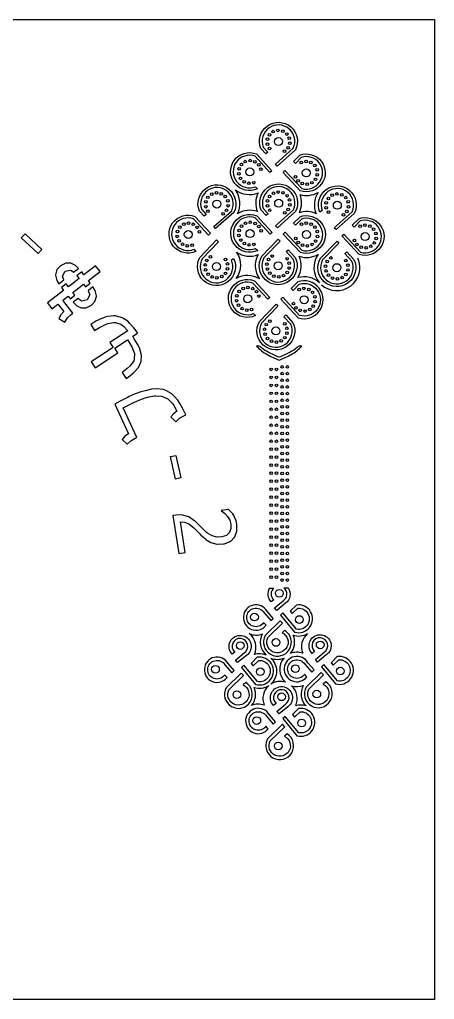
# Model space of a CAD drawing. Header units: millimetres. Extents: x 4236 to 5436, y 1579 to 2339.
# Drawn here: x 5114 to 5436, y 1579 to 2339 of the extents above; entities that cross this region are included whole.
import ezdxf

# ---------------------------------------------------------------- set-up
doc = ezdxf.new("R2010")
doc.units = ezdxf.units.MM
doc.layers.add('Default', color=70, linetype='Continuous')

msp = doc.modelspace()

# ---------------------------------------------------------------- linework, layer by layer
at = {"layer": 'Default'}
for points in [[(5436.43, 1579.39), (4236.43, 1579.39), (4236.43, 2339.39), (5436.43, 2339.39)], [(5118.7, 2173.26), (5131.8, 2161.04), (5128.93, 2157.96), (5115.83, 2170.18)], [(5154.63, 2110.66), (5155.83, 2111.59), (5148.04, 2121.69), (5152.11, 2124.83), (5153.66, 2122.83), (5157.45, 2125.76), (5155.91, 2127.76), (5164.06, 2134.05), (5165.6, 2132.05), (5169.4, 2134.99), (5167.86, 2136.98), (5176.93, 2143.99), (5173.5, 2148.43), (5164.43, 2141.43), (5162.7, 2143.66), (5158.9, 2140.73), (5160.63, 2138.5), (5152.48, 2132.21), (5150.76, 2134.44), (5146.96, 2131.51), (5148.68, 2129.28), (5136.09, 2119.56), (5139.52, 2115.11), (5144.24, 2118.76), (5148.75, 2112.92), (5146.58, 2110.37), (5144.89, 2107.58), (5149.7, 2104.79), (5151.79, 2108.03)], [(5154.86, 2144.83), (5156.37, 2143.36), (5160.21, 2146.32), (5157.77, 2148.71), (5154.24, 2150.41), (5150.4, 2150.41), (5146.13, 2148.29), (5143.52, 2145.54), (5142.34, 2141.52), (5142.27, 2141.03), (5143.43, 2137.04), (5144.95, 2134.54), (5148.85, 2137.56), (5147.78, 2140.4), (5149.76, 2144.15), (5153.89, 2145.12)], [(5161.78, 2121.5), (5160, 2123.14), (5156.11, 2120.14), (5158.84, 2117.46), (5162.37, 2115.76), (5166.21, 2115.76), (5170.41, 2117.97), (5173.02, 2120.72), (5174.28, 2124.65), (5174.27, 2125.23), (5173.18, 2129.13), (5171.45, 2131.98), (5167.62, 2129.03), (5168.92, 2125.84), (5166.85, 2122.02), (5162.72, 2121.05)], [(5206.45, 2069.33), (5206.68, 2069.62), (5208.71, 2073.76), (5208.87, 2074.15), (5209.16, 2078.82), (5208.9, 2080.06), (5207.5, 2084.74), (5206.06, 2087.57), (5203.48, 2091.89), (5202.26, 2093.75), (5206.07, 2096.26), (5205.68, 2096.85), (5203.11, 2100.33), (5200.17, 2103.72), (5198.39, 2105.35), (5194.61, 2107.9), (5193.45, 2108.4), (5188.88, 2109.59), (5187.61, 2109.59), (5182.87, 2109.13), (5180.99, 2108.59), (5176.57, 2106.8), (5173.74, 2105.35), (5169.67, 2102.81), (5172.69, 2098.22), (5176.57, 2100.63), (5180.54, 2102.69), (5182.91, 2103.55), (5187.29, 2104.34), (5188.82, 2104.36), (5193.19, 2103.04), (5195.2, 2101.7), (5198.58, 2098.05), (5184.62, 2088.84), (5187.06, 2085.13), (5170.17, 2074), (5173.26, 2069.31), (5190.74, 2080.83), (5188.29, 2084.54), (5198.16, 2091.05), (5199.51, 2088.99), (5201.6, 2085.61), (5203.24, 2081.64), (5203.65, 2080.38), (5203.5, 2075.93), (5203.07, 2074.67), (5200.42, 2070.82), (5198.04, 2068.69), (5194.13, 2065.7), (5197.22, 2061.01), (5199.01, 2062.33), (5202.57, 2065.23), (5203.38, 2065.91)], [(5243.43, 2032.85), (5242.54, 2034.76), (5240.96, 2037.9), (5238.68, 2042), (5237.28, 2044.18), (5234.25, 2047.68), (5232.67, 2049.14), (5228.61, 2051.51), (5226.12, 2052.43), (5221.37, 2052.93), (5221.11, 2052.94), (5216.76, 2052.6), (5211.86, 2051.5), (5208.53, 2050.6), (5204.24, 2049), (5199.52, 2046.95), (5198.14, 2046.31), (5194, 2044.13), (5192.45, 2043.29), (5188.35, 2041.01), (5198.92, 2018.18), (5196.24, 2016.17), (5194.02, 2013.72), (5198.04, 2010.04), (5200.79, 2012.73), (5204.25, 2014.72), (5205.53, 2015.31), (5194.92, 2038.24), (5198.96, 2040.37), (5202.84, 2042.3), (5203.16, 2042.44), (5207.77, 2044.45), (5211.85, 2045.95), (5214.7, 2046.75), (5219.12, 2047.51), (5220.32, 2047.68), (5224.87, 2047.33), (5225.33, 2047.16), (5229.46, 2045.21), (5230.07, 2044.72), (5233.32, 2041.32), (5234.22, 2039.93), (5236.6, 2035.62), (5233.93, 2033.61), (5231.76, 2031.32), (5235.73, 2027.48), (5238.48, 2030.17), (5241.94, 2032.16)], [(5239.67, 1983.93), (5235.56, 1982.99), (5231.57, 2000.46), (5235.68, 2001.4)], [(5245.62, 1953.66), (5241.25, 1955.11), (5240.54, 1955.12), (5235.83, 1954.98), (5233.52, 1954.62), (5238.06, 1925.38), (5242.92, 1926.13), (5239.25, 1949.71), (5242.58, 1949.64), (5245.85, 1948.37), (5249.4, 1945.37), (5250.77, 1944.16), (5254.29, 1940.57), (5255.28, 1939.54), (5258.71, 1936.52), (5258.99, 1936.21), (5263.04, 1933.76), (5267.51, 1932.44), (5267.99, 1932.4), (5272.68, 1932.65), (5273.61, 1932.8), (5277.84, 1934.52), (5278.17, 1934.69), (5281.32, 1938.02), (5281.51, 1938.29), (5283.08, 1942.68), (5283.21, 1943.41), (5283.06, 1948.12), (5282.55, 1950.64), (5280.85, 1954.76), (5280.05, 1956.06), (5276.69, 1959.44), (5271.02, 1958.56), (5273.73, 1956.37), (5275.9, 1953.87), (5277.62, 1951.18), (5278.45, 1948.11), (5278.53, 1944.57), (5277.34, 1941.55), (5274.97, 1939.28), (5271.36, 1938.13), (5267.72, 1937.92), (5264.02, 1938.88), (5260.35, 1941.15), (5259.68, 1941.64), (5256.2, 1945.01), (5253.84, 1947.24), (5250.64, 1950.3), (5249.71, 1950.98), (5245.87, 1953.58)]]:
    msp.add_lwpolyline(points, close=True, dxfattribs=at)
for points in [[(5303.58, 2240.55), (5307.18, 2236.67), (5305.59, 2235.35), (5301.8, 2239.43, -1.5572), (5328.54, 2238.37), (5314.42, 2225.82), (5313.01, 2227.34), (5326.86, 2239.65), (5326.86, 2239.65, 1.50823), (5303.58, 2240.55)], [(5298.38, 2235.15), (5310.33, 2222.19), (5308.78, 2220.82), (5297.2, 2233.39, 1.444388), (5297.56, 2209.72), (5299.14, 2208.15, -1.521161)], [(5333.12, 2232.54), (5328.5, 2227.76), (5327.04, 2229.22), (5331.98, 2234.33, -1.407218), (5332.3, 2206.54), (5318.98, 2220.9), (5320.42, 2222.39), (5333.44, 2208.35), (5333.44, 2208.35, 1.351536), (5333.12, 2232.54)], [(5303.72, 2192.7), (5307.32, 2188.83), (5305.73, 2187.5), (5301.95, 2191.58, -1.5572), (5328.68, 2190.53), (5314.56, 2177.98), (5313.16, 2179.49), (5327.01, 2191.8), (5327, 2191.8, 1.50823), (5303.72, 2192.7)], [(5255.82, 2192.03), (5259.41, 2188.16), (5257.83, 2186.83), (5254.04, 2190.91, -1.5572), (5280.78, 2189.86), (5266.66, 2177.31), (5265.25, 2178.82), (5279.1, 2191.13), (5279.1, 2191.13, 1.50823), (5255.82, 2192.03)], [(5299.08, 2190.41, 0.228256), (5283.71, 2188.79, 0.272897), (5281.99, 2207.28, 0.257786), (5299.53, 2204.94, 0.213397)], [(5331.68, 2189.61, 0.205667), (5332.14, 2203.66, 0.206331), (5346.14, 2205.34, 0.247605), (5344.65, 2188.79, 0.188994)], [(5372.54, 2190.28, 1.50823), (5349.26, 2191.18), (5347.48, 2190.06, -1.5572), (5374.22, 2189.01), (5360.09, 2176.46), (5358.69, 2177.98), (5372.54, 2190.28)], [(5250.62, 2186.63), (5262.57, 2173.67), (5261.02, 2172.3), (5249.43, 2184.87, 1.444388), (5249.8, 2161.2), (5251.37, 2159.63, -1.521161)], [(5298.53, 2187.3), (5310.47, 2174.35), (5308.93, 2172.97), (5297.34, 2185.54, 1.444388), (5297.71, 2161.87), (5299.28, 2160.3, -1.521161)], [(5333.26, 2184.69), (5328.64, 2179.92), (5327.18, 2181.38), (5332.12, 2186.48, -1.407218), (5332.44, 2158.7), (5319.13, 2173.06), (5320.56, 2174.54), (5333.58, 2160.5), (5333.58, 2160.5, 1.351536), (5333.26, 2184.69)], [(5378.79, 2183.17), (5374.17, 2178.4), (5372.71, 2179.86), (5377.65, 2184.96, -1.407218), (5377.97, 2157.18), (5364.66, 2171.54), (5366.1, 2173.02), (5379.12, 2158.99), (5379.12, 2158.99, 1.351536), (5378.79, 2183.17)], [(5254.55, 2155.15), (5267.4, 2168.43), (5268.8, 2166.91), (5256.22, 2153.9, 1.615623), (5278.84, 2152.98), (5280.58, 2154.14, -1.655304)], [(5328.48, 2154.81, -1.655304), (5302.45, 2155.82), (5315.3, 2169.1), (5316.71, 2167.58), (5304.12, 2154.58, 1.615623), (5326.74, 2153.65), (5321.41, 2159.43), (5322.87, 2160.89)], [(5374.01, 2153.29, -1.655304), (5347.99, 2154.3), (5360.84, 2167.58), (5362.24, 2166.06), (5349.66, 2153.06, 1.615623), (5372.28, 2152.13), (5366.95, 2157.91), (5368.41, 2159.37)], [(5299.6, 2157.07, 0.286354), (5300.62, 2138.24, 0.272501), (5282.56, 2138.62, 0.341769), (5282.83, 2159.07, 0.252174)], [(5331.45, 2155.76, 0.219589), (5346.29, 2157.38, 0.347907), (5347.28, 2135.29, 0.259313), (5330.42, 2139.22, 0.246856)], [(5296.72, 2136.75), (5308.67, 2123.79), (5307.12, 2122.42), (5295.53, 2134.99, 1.444388), (5295.9, 2111.32), (5297.48, 2109.75, -1.521161)], [(5331.46, 2134.14, -1.351536), (5331.78, 2109.95), (5331.78, 2109.95), (5318.76, 2123.99), (5317.32, 2122.5), (5330.64, 2108.14, 1.407218), (5330.32, 2135.93), (5325.37, 2130.82), (5326.84, 2129.36), (5331.46, 2134.14)], [(5326.68, 2104.26, -1.655304), (5300.65, 2105.27), (5313.5, 2118.55), (5314.9, 2117.03), (5302.32, 2104.02, 1.615623), (5324.94, 2103.09), (5319.61, 2108.87), (5321.07, 2110.34)], [(5329.88, 2085.09, -0.068761), (5324.45, 2081.31, -0.015807), (5315.97, 2077.48, -0.015807), (5307.5, 2081.31, -0.068761), (5302.07, 2085.09, 0.247479), (5298.41, 2086.16, 0.082108), (5306.65, 2079.6, 0.037535), (5315.97, 2075.16, 0.037535), (5325.3, 2079.6, 0.082108), (5333.54, 2086.16, 0.247479)], [(5311.71, 1889.26), (5309.85, 1887.7, -0.354331), (5308.76, 1898.43), (5311.85, 1898.46, 0.454517)], [(5312.41, 1883.07), (5319.03, 1888.62, 0.515275), (5319.64, 1898.55), (5322.98, 1898.59, -0.413847), (5320.79, 1886.68), (5314.03, 1881.11)], [(5303.9, 1871.49, -3.38845), (5304.2, 1879.32), (5309.49, 1873.26), (5311.41, 1874.94), (5306.55, 1880.5, 3.295827), (5305.76, 1869.58), (5303.77, 1871.62)], [(5330.45, 1882.84, -1.148949), (5329.38, 1866.51), (5329.38, 1866.51), (5318.89, 1879.23), (5317.06, 1877.44), (5327.94, 1864.24), (5327.94, 1864.24, 1.258298), (5329.28, 1885.27), (5329.28, 1885.27), (5324.5, 1880.59), (5326.12, 1878.62), (5330.45, 1882.84)], [(5307.21, 1860.15), (5318.53, 1871.2), (5316.77, 1873.05), (5305.14, 1861.69, 2.330664), (5320.3, 1865.67), (5318.4, 1863.82, -2.388058), (5307.21, 1860.15)], [(5305.77, 1846.46, 0.175407), (5296.68, 1846.79, 0.353309), (5292.68, 1863.09, 0.199005), (5302.91, 1862.91, 0.351134)], [(5311.11, 1863.96, -0.000056), (5311.11, 1863.96, 0.000056)], [(5324.66, 1847.67, 0.293051), (5326.8, 1861.93, 0.222544), (5338.06, 1863.23, 0.327146), (5334.26, 1847.9, 0.185914)], [(5344.16, 1843.05), (5350.78, 1848.6, 2.98858), (5343.45, 1849.24), (5341.59, 1847.68, -2.755456), (5352.53, 1846.66), (5345.77, 1841.09)], [(5282.13, 1842.55), (5288.75, 1848.09, 2.98858), (5281.42, 1848.73), (5279.56, 1847.17, -2.755456), (5290.5, 1846.16), (5283.74, 1840.59)], [(5273.61, 1830.96, -3.38845), (5273.91, 1838.8), (5279.2, 1832.74), (5281.12, 1834.41), (5276.27, 1839.97, 3.295827), (5275.47, 1829.06), (5273.48, 1831.09)], [(5300.16, 1842.32, -1.148949), (5299.09, 1825.98), (5299.09, 1825.98), (5288.6, 1838.7), (5286.77, 1836.91), (5297.65, 1823.72), (5297.65, 1823.72, 1.258298), (5299, 1844.74), (5299, 1844.74), (5294.21, 1840.06), (5295.83, 1838.09), (5300.16, 1842.32)], [(5319.7, 1844.12, 0.410023), (5320.81, 1825.4, 0.223571), (5309.52, 1823.99, 0.453362), (5309.6, 1844.09, 0.196339)], [(5335.64, 1831.47, -3.38845), (5335.94, 1839.3), (5341.23, 1833.24), (5343.15, 1834.92), (5338.3, 1840.48, 3.295827), (5337.5, 1829.56), (5335.51, 1831.6)], [(5362.19, 1842.82, -1.148949), (5361.12, 1826.49), (5361.12, 1826.49), (5350.63, 1839.21), (5348.8, 1837.42), (5359.68, 1824.22), (5359.68, 1824.22, 1.258298), (5361.03, 1845.25), (5361.03, 1845.25), (5356.24, 1840.57), (5357.86, 1838.6), (5362.19, 1842.82)], [(5276.92, 1819.62), (5288.24, 1830.68), (5286.48, 1832.52), (5274.85, 1821.16, 2.330664), (5290.01, 1825.14), (5288.11, 1823.29, -2.388058), (5276.92, 1819.62)], [(5338.95, 1820.13), (5350.27, 1831.19), (5348.52, 1833.03), (5336.88, 1821.67, 2.330664), (5352.04, 1825.65), (5350.14, 1823.8, -2.388058), (5338.95, 1820.13)], [(5280.82, 1823.43, -0.000056), (5280.82, 1823.43, 0.000056)], [(5294.53, 1807.33, 0.288283), (5296.51, 1821.41, 0.225565), (5307.9, 1822.78, 0.321652), (5304.31, 1807.63, 0.189686)], [(5314.2, 1802.78), (5320.82, 1808.33, 2.98858), (5313.5, 1808.97), (5311.63, 1807.41, -2.755456), (5322.57, 1806.39), (5315.82, 1800.82)], [(5328.76, 1807.03, 0.330308), (5325.6, 1822.63, 0.174554), (5334.65, 1822.89, 0.332736), (5336.87, 1807.04, 0.155524)], [(5342.85, 1823.94, -0.000056), (5342.86, 1823.94, 0.000056)], [(5305.69, 1791.2, -3.38845), (5305.99, 1799.03), (5311.28, 1792.97), (5313.2, 1794.65), (5308.34, 1800.21, 3.295827), (5307.54, 1789.29), (5305.56, 1791.33)], [(5332.23, 1802.55, -1.148949), (5331.16, 1786.21), (5331.16, 1786.21), (5320.67, 1798.93), (5318.84, 1797.15), (5329.73, 1783.95), (5329.73, 1783.95, 1.258298), (5331.07, 1804.97), (5331.07, 1804.97), (5326.28, 1800.3), (5327.91, 1798.33), (5332.23, 1802.55)], [(5309, 1779.86), (5320.32, 1790.91), (5318.56, 1792.76), (5306.93, 1781.39, 2.330664), (5322.08, 1785.38), (5320.19, 1783.52, -2.388058), (5309, 1779.86)], [(5312.9, 1783.67, -0.000056), (5312.9, 1783.67, 0.000056)]]:
    msp.add_lwpolyline(points, format="xyb", close=True, dxfattribs=at)
for centre, radius in [((5308.43, 2250.04), 1.03), ((5311.35, 2252.49), 1.03), ((5315.03, 2253.48), 1.03), ((5318.78, 2252.82), 1.03), ((5321.91, 2250.64), 1.03), ((5306.82, 2246.59), 1.03), ((5306.83, 2242.78), 1.03), ((5315.41, 2244.79), 3.1), ((5323.81, 2247.34), 1.03), ((5324.15, 2243.54), 1.03), ((5308.44, 2239.32), 1.03), ((5320.15, 2237.27), 1.03), ((5322.85, 2239.96), 1.03), ((5286.6, 2226.92), 1.03), ((5289.65, 2229.21), 1.03), ((5293.38, 2229.98), 1.03), ((5297.09, 2229.11), 1.03), ((5300.09, 2226.76), 1.03), ((5333.13, 2228.48), 1.03), ((5336.85, 2229.31), 1.03), ((5340.57, 2228.5), 1.03), ((5343.6, 2226.19), 1.03), ((5284.59, 2219.76), 1.03), ((5284.8, 2223.56), 1.03), ((5293.18, 2221.21), 3.1), ((5301.81, 2223.35), 1.03), ((5336.98, 2220.49), 3.1), ((5345.37, 2222.81), 1.03), ((5345.55, 2219.01), 1.03), ((5286, 2216.22), 1.03), ((5288.78, 2213.61), 1.03), ((5292.4, 2212.42), 1.03), ((5296.18, 2212.87), 1.03), ((5328.61, 2217.47), 1.03), ((5330.67, 2214.26), 1.03), ((5333.89, 2212.23), 1.03), ((5337.67, 2211.74), 1.03), ((5341.3, 2212.9), 1.03), ((5344.1, 2215.48), 1.03), ((5263.59, 2203.98), 1.03), ((5267.27, 2204.97), 1.03), ((5271.02, 2204.31), 1.03), ((5311.49, 2204.65), 1.03), ((5315.17, 2205.64), 1.03), ((5318.92, 2204.98), 1.03), ((5357.02, 2203.13), 1.03), ((5360.7, 2204.12), 1.03), ((5364.46, 2203.46), 1.03), ((5259.06, 2198.07), 1.03), ((5260.67, 2201.52), 1.03), ((5267.65, 2196.27), 3.1), ((5274.14, 2202.12), 1.03), ((5276.05, 2198.82), 1.03), ((5306.96, 2198.74), 1.03), ((5308.57, 2202.2), 1.03), ((5315.56, 2196.94), 3.1), ((5322.05, 2202.79), 1.03), ((5323.96, 2199.5), 1.03), ((5324.29, 2195.7), 1.03), ((5352.5, 2197.22), 1.03), ((5354.11, 2200.68), 1.03), ((5361.09, 2195.42), 3.1), ((5367.58, 2201.27), 1.03), ((5369.49, 2197.98), 1.03), ((5259.06, 2194.26), 1.03), ((5260.68, 2190.81), 1.03), ((5272.39, 2188.75), 1.03), ((5275.08, 2191.45), 1.03), ((5276.39, 2195.03), 1.03), ((5306.97, 2194.93), 1.03), ((5308.58, 2191.48), 1.03), ((5320.3, 2189.42), 1.03), ((5322.99, 2192.12), 1.03), ((5352.5, 2193.41), 1.03), ((5354.11, 2189.96), 1.03), ((5365.83, 2187.9), 1.03), ((5368.52, 2190.6), 1.03), ((5369.82, 2194.18), 1.03), ((5241.89, 2180.69), 1.03), ((5245.62, 2181.47), 1.03), ((5249.33, 2180.6), 1.03), ((5289.8, 2181.36), 1.03), ((5293.53, 2182.14), 1.03), ((5297.24, 2181.27), 1.03), ((5333.27, 2180.63), 1.03), ((5336.99, 2181.47), 1.03), ((5340.71, 2180.65), 1.03), ((5237.04, 2175.05), 1.03), ((5238.84, 2178.41), 1.03), ((5245.41, 2172.69), 3.1), ((5252.33, 2178.24), 1.03), ((5254.04, 2174.84), 1.03), ((5284.94, 2175.72), 1.03), ((5286.74, 2179.08), 1.03), ((5293.32, 2173.36), 3.1), ((5300.23, 2178.91), 1.03), ((5301.95, 2175.51), 1.03), ((5337.12, 2172.65), 3.1), ((5343.74, 2178.34), 1.03), ((5345.52, 2174.97), 1.03), ((5378.81, 2179.11), 1.03), ((5382.65, 2171.13), 3.1), ((5382.52, 2179.95), 1.03), ((5386.25, 2179.13), 1.03), ((5389.28, 2176.82), 1.03), ((5391.05, 2173.45), 1.03), ((5236.82, 2171.24), 1.03), ((5238.24, 2167.7), 1.03), ((5241.02, 2165.09), 1.03), ((5284.73, 2171.91), 1.03), ((5286.14, 2168.38), 1.03), ((5288.92, 2165.77), 1.03), ((5296.32, 2165.03), 1.03), ((5328.76, 2169.63), 1.03), ((5330.81, 2166.42), 1.03), ((5341.45, 2165.05), 1.03), ((5344.25, 2167.64), 1.03), ((5345.69, 2171.16), 1.03), ((5374.29, 2168.11), 1.03), ((5389.78, 2166.12), 1.03), ((5391.23, 2169.64), 1.03), ((5244.64, 2163.9), 1.03), ((5248.42, 2164.35), 1.03), ((5292.54, 2164.58), 1.03), ((5334.03, 2164.38), 1.03), ((5337.81, 2163.9), 1.03), ((5376.35, 2164.9), 1.03), ((5379.57, 2162.86), 1.03), ((5383.35, 2162.38), 1.03), ((5386.98, 2163.53), 1.03), ((5259.86, 2152.63), 1.03), ((5262.55, 2155.33), 1.03), ((5267.3, 2147.8), 3.1), ((5274.27, 2153.27), 1.03), ((5275.88, 2149.82), 1.03), ((5307.77, 2153.3), 1.03), ((5310.46, 2156), 1.03), ((5315.2, 2148.48), 3.1), ((5322.18, 2153.94), 1.03), ((5323.79, 2150.49), 1.03), ((5353.3, 2151.78), 1.03), ((5355.99, 2154.48), 1.03), ((5367.71, 2152.42), 1.03), ((5258.56, 2149.05), 1.03), ((5258.9, 2145.25), 1.03), ((5274.28, 2142.55), 1.03), ((5275.89, 2146.01), 1.03), ((5306.47, 2149.72), 1.03), ((5306.8, 2145.92), 1.03), ((5308.71, 2142.62), 1.03), ((5322.18, 2143.22), 1.03), ((5323.79, 2146.68), 1.03), ((5352, 2148.2), 1.03), ((5352.33, 2144.4), 1.03), ((5360.73, 2146.96), 3.1), ((5369.32, 2148.97), 1.03), ((5369.33, 2145.16), 1.03), ((5260.8, 2141.95), 1.03), ((5263.93, 2139.77), 1.03), ((5267.68, 2139.11), 1.03), ((5271.36, 2140.1), 1.03), ((5311.83, 2140.44), 1.03), ((5315.59, 2139.78), 1.03), ((5319.27, 2140.77), 1.03), ((5354.24, 2141.1), 1.03), ((5357.37, 2138.92), 1.03), ((5361.12, 2138.26), 1.03), ((5364.8, 2139.25), 1.03), ((5367.72, 2141.7), 1.03), ((5284.94, 2128.52), 1.03), ((5287.99, 2130.81), 1.03), ((5291.72, 2131.58), 1.03), ((5295.43, 2130.71), 1.03), ((5298.43, 2128.36), 1.03), ((5331.47, 2130.08), 1.03), ((5335.19, 2130.91), 1.03), ((5338.91, 2130.1), 1.03), ((5341.94, 2127.79), 1.03), ((5282.93, 2121.36), 1.03), ((5283.14, 2125.16), 1.03), ((5291.52, 2122.81), 3.1), ((5300.15, 2124.95), 1.03), ((5335.32, 2122.09), 3.1), ((5343.71, 2124.41), 1.03), ((5343.89, 2120.61), 1.03), ((5284.34, 2117.82), 1.03), ((5287.12, 2115.21), 1.03), ((5290.74, 2114.02), 1.03), ((5294.52, 2114.47), 1.03), ((5326.95, 2119.07), 1.03), ((5329.01, 2115.86), 1.03), ((5332.23, 2113.83), 1.03), ((5336.01, 2113.34), 1.03), ((5339.64, 2114.5), 1.03), ((5342.44, 2117.08), 1.03), ((5308.66, 2105.44), 1.03), ((5304.66, 2099.16), 1.03), ((5305.96, 2102.75), 1.03), ((5313.4, 2097.92), 3.1), ((5320.37, 2103.39), 1.03), ((5321.99, 2099.93), 1.03), ((5305, 2095.37), 1.03), ((5306.91, 2092.07), 1.03), ((5310.03, 2089.89), 1.03), ((5313.78, 2089.23), 1.03), ((5317.46, 2090.22), 1.03), ((5320.38, 2092.67), 1.03), ((5321.99, 2096.12), 1.03), ((5309.64, 2068.08), 1.03), ((5313.78, 2068.08), 1.03), ((5318.16, 2069.93), 1.03), ((5322.29, 2069.93), 1.03), ((5309.64, 2061.88), 1.03), ((5313.78, 2061.88), 1.03), ((5318.16, 2064.76), 1.03), ((5318.16, 2059.6), 1.03), ((5322.29, 2064.76), 1.03), ((5322.29, 2059.6), 1.03), ((5309.64, 2055.69), 1.03), ((5313.78, 2055.69), 1.03), ((5318.16, 2054.43), 1.03), ((5322.29, 2054.43), 1.03), ((5309.64, 2049.49), 1.03), ((5313.78, 2049.49), 1.03), ((5318.16, 2049.27), 1.03), ((5318.16, 2044.1), 1.03), ((5322.29, 2049.27), 1.03), ((5322.29, 2044.1), 1.03), ((5309.64, 2043.29), 1.03), ((5309.64, 2037.09), 1.03), ((5313.78, 2043.29), 1.03), ((5313.78, 2037.09), 1.03), ((5318.16, 2038.94), 1.03), ((5322.29, 2038.94), 1.03), ((5309.64, 2030.9), 1.03), ((5313.78, 2030.9), 1.03), ((5318.16, 2033.77), 1.03), ((5318.16, 2028.61), 1.03), ((5322.29, 2033.77), 1.03), ((5322.29, 2028.61), 1.03), ((5309.64, 2024.7), 1.03), ((5313.78, 2024.7), 1.03), ((5318.16, 2023.44), 1.03), ((5322.29, 2023.44), 1.03), ((5309.64, 2018.5), 1.03), ((5313.78, 2018.5), 1.03), ((5318.16, 2018.28), 1.03), ((5318.16, 2013.11), 1.03), ((5322.29, 2018.28), 1.03), ((5322.29, 2013.11), 1.03), ((5309.64, 2012.3), 1.03), ((5309.64, 2006.11), 1.03), ((5313.78, 2012.3), 1.03), ((5313.78, 2006.11), 1.03), ((5318.16, 2007.95), 1.03), ((5322.29, 2007.95), 1.03), ((5309.64, 1999.91), 1.03), ((5313.78, 1999.91), 1.03), ((5318.16, 2002.78), 1.03), ((5322.29, 2002.78), 1.03), ((5309.64, 1993.71), 1.03), ((5313.78, 1993.71), 1.03), ((5318.16, 1997.62), 1.03), ((5318.16, 1992.46), 1.03), ((5322.29, 1997.62), 1.03), ((5322.29, 1992.46), 1.03), ((5309.64, 1987.51), 1.03), ((5313.78, 1987.51), 1.03), ((5318.16, 1987.29), 1.03), ((5322.29, 1987.29), 1.03), ((5309.64, 1981.32), 1.03), ((5309.64, 1975.12), 1.03), ((5313.78, 1981.32), 1.03), ((5313.78, 1975.12), 1.03), ((5318.16, 1982.13), 1.03), ((5318.16, 1976.96), 1.03), ((5322.29, 1982.13), 1.03), ((5322.29, 1976.96), 1.03), ((5309.64, 1968.92), 1.03), ((5313.78, 1968.92), 1.03), ((5318.16, 1971.8), 1.03), ((5322.29, 1971.8), 1.03), ((5309.64, 1962.72), 1.03), ((5313.78, 1962.72), 1.03), ((5318.16, 1966.63), 1.03), ((5318.16, 1961.47), 1.03), ((5322.29, 1966.63), 1.03), ((5322.29, 1961.47), 1.03), ((5309.64, 1956.53), 1.03), ((5313.78, 1956.53), 1.03), ((5318.16, 1956.3), 1.03), ((5322.29, 1956.3), 1.03), ((5309.64, 1950.33), 1.03), ((5313.78, 1950.33), 1.03), ((5318.16, 1951.14), 1.03), ((5318.16, 1945.97), 1.03), ((5322.29, 1951.14), 1.03), ((5322.29, 1945.97), 1.03), ((5309.64, 1944.13), 1.03), ((5309.64, 1937.93), 1.03), ((5313.78, 1944.13), 1.03), ((5313.78, 1937.93), 1.03), ((5318.16, 1940.81), 1.03), ((5322.29, 1940.81), 1.03), ((5309.64, 1931.74), 1.03), ((5313.78, 1931.74), 1.03), ((5318.16, 1935.64), 1.03), ((5318.16, 1930.48), 1.03), ((5322.29, 1935.64), 1.03), ((5322.29, 1930.48), 1.03), ((5309.64, 1925.54), 1.03), ((5313.78, 1925.54), 1.03), ((5318.16, 1925.32), 1.03), ((5322.29, 1925.32), 1.03), ((5309.64, 1919.34), 1.03), ((5313.78, 1919.34), 1.03), ((5318.16, 1920.15), 1.03), ((5318.16, 1914.99), 1.03), ((5322.29, 1920.15), 1.03), ((5322.29, 1914.99), 1.03), ((5309.64, 1913.14), 1.03), ((5309.64, 1906.95), 1.03), ((5313.78, 1913.14), 1.03), ((5313.78, 1906.95), 1.03), ((5318.16, 1909.82), 1.03), ((5322.29, 1909.82), 1.03), ((5318.16, 1904.66), 1.03), ((5322.29, 1904.66), 1.03), ((5316.04, 1894.38), 2.98), ((5296.8, 1875.94), 2.98), ((5331.6, 1874.05), 2.98), ((5285.76, 1853.86), 2.98), ((5313.43, 1856.24), 2.98), ((5347.79, 1854.36), 2.98), ((5266.51, 1835.41), 2.98), ((5301.31, 1833.53), 2.98), ((5328.55, 1835.92), 2.98), ((5363.34, 1834.03), 2.98), ((5283.14, 1815.72), 2.98), ((5317.83, 1814.09), 2.98), ((5345.17, 1816.22), 2.98), ((5298.59, 1795.65), 2.98), ((5333.39, 1793.76), 2.98), ((5315.22, 1775.95), 2.98)]:
    msp.add_circle(centre, radius, dxfattribs=at)
msp.add_arc((5360.73, 2146.96), 17.81, 227.82154, 384.13876, dxfattribs=at)

doc.saveas('drawing.dxf')
